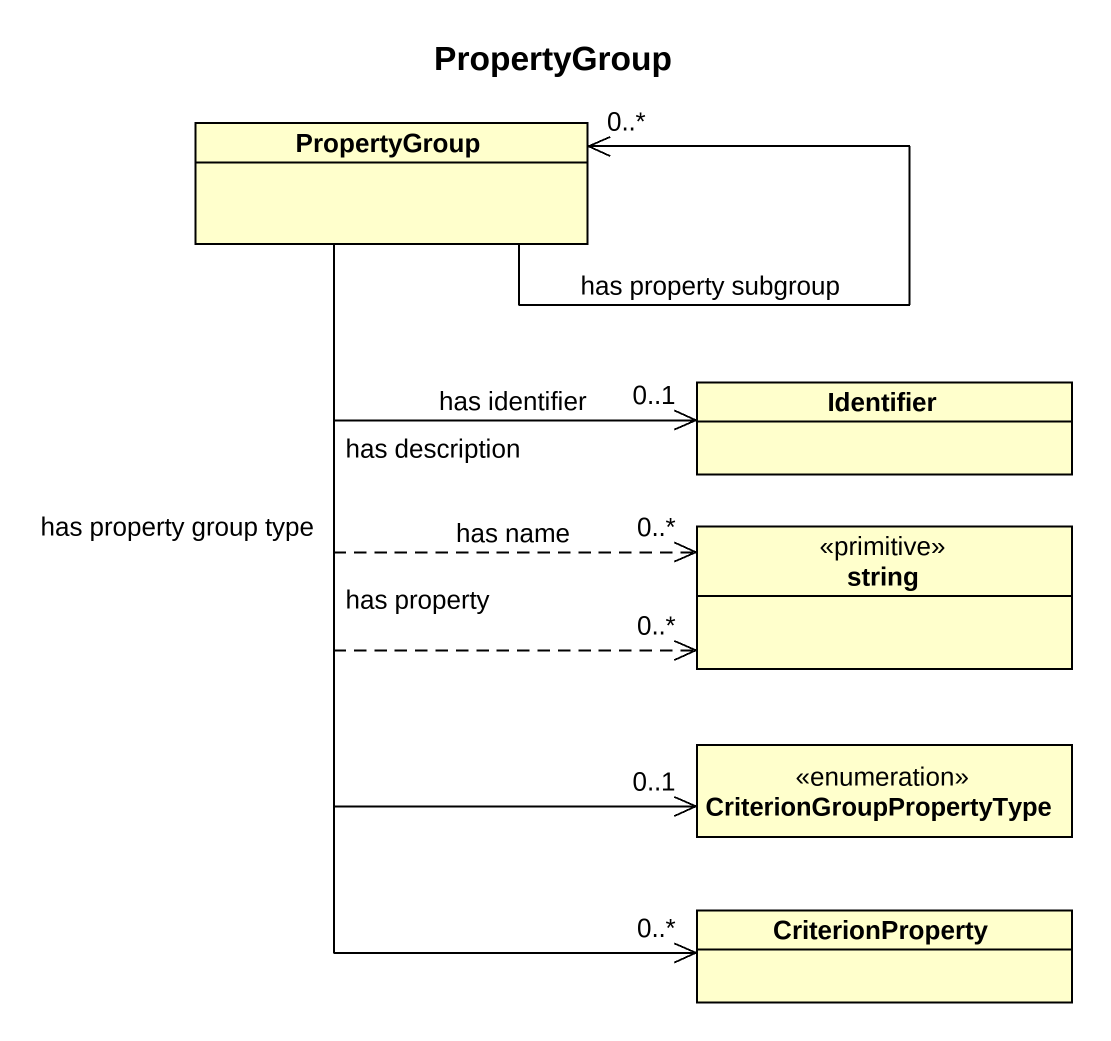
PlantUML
@startuml
title PropertyGroup
hide circle
hide empty members
class PropertyGroup
class Identifier
class string <<primitive>>
enum CriterionGroupPropertyType
class CriterionProperty
PropertyGroup --> "0..*" PropertyGroup : has property subgroup
PropertyGroup -right-> "0..1" Identifier : has identifier
PropertyGroup ..> "0..*" string : has name
PropertyGroup ..> "0..*" string : has description
PropertyGroup --> "0..1" CriterionGroupPropertyType : has property group type
PropertyGroup --> "0..*" CriterionProperty : has property
@enduml
